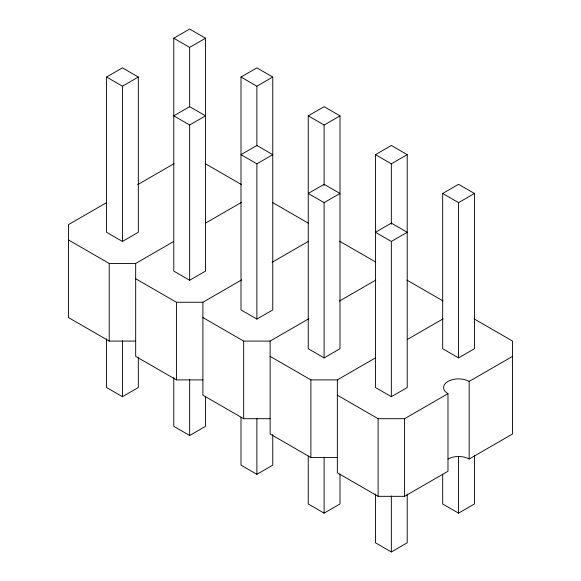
<?xml version="1.0" encoding="UTF-8"?>
<svg xmlns="http://www.w3.org/2000/svg" width="581" height="581" viewBox="0 0 581 581"><rect width="100%" height="100%" fill="white"/><g stroke="black" fill="none" stroke-linecap="round" stroke-linejoin="round"><path stroke-width="0.87" d="M106.555 77.033L122.438 67.861L138.314 77.033L138.314 232.284L122.438 241.449L106.555 232.284L106.555 77.033L122.438 86.199L138.314 77.033M173.784 38.215L189.66 29.05L205.543 38.215L205.543 271.095L189.66 280.26L173.784 271.095L173.784 38.215L189.66 47.388L205.543 38.215M241.006 77.033L256.889 67.861L272.765 77.033L272.765 309.905L256.889 319.078L241.006 309.905L241.006 77.033L256.889 86.199L272.765 77.033M189.66 125.009L205.543 115.844L189.66 106.672L173.784 115.844L189.66 125.009L189.66 280.26M106.425 202.711L68.442 224.644L68.442 317.546L109.206 341.076L135.671 341.076M137.675 184.671L174.104 163.639M308.235 115.844L324.111 106.672L339.994 115.844L339.994 348.716L324.111 357.889L308.235 348.716L308.235 115.844L324.111 125.009L339.994 115.844M256.889 163.82L272.765 154.655L256.889 145.49L241.006 154.655L256.889 163.82L256.889 319.078M68.442 239.924L109.206 263.454L135.671 263.454L173.646 241.529M205.674 223.039L241.326 202.449M375.457 154.655L391.34 145.49L407.216 154.655L407.216 387.527L391.34 396.7L375.457 387.527L375.457 154.655L391.34 163.82L407.216 154.655M324.111 202.638L339.994 193.466L324.111 184.3L308.235 193.466L324.111 202.638L324.111 357.889M135.671 278.735L176.428 302.265L202.892 302.265L241.652 279.889M272.126 262.3L308.555 241.268M442.686 193.466L458.562 184.3L474.445 193.466L474.445 348.716L458.562 357.889L442.686 348.716L442.686 193.466L458.562 202.638L474.445 193.466M106.555 338.788L106.555 387.534L122.438 396.7L138.314 387.534L138.314 357.743M391.34 241.449L407.216 232.277L391.34 223.111L375.457 232.277L391.34 241.449L391.34 396.7M202.892 317.546L243.657 341.076L270.121 341.076L308.874 318.7M339.348 301.111L375.776 280.078M173.784 377.606L173.784 426.345L189.66 435.51L205.543 426.345L205.543 396.562M270.121 356.356L310.879 379.887L337.343 379.887L375.326 357.961M407.354 339.471L443.005 318.889M241.006 417.318L241.006 465.156L256.889 474.328L272.765 465.156L272.765 434.465M337.343 395.174L378.108 418.705L404.572 418.705L447.98 393.642A14.975 8.642 0 0 1 447.98 381.419A14.975 8.642 0 0 1 469.15 381.419L512.558 356.356M308.235 456.129L308.235 503.967L324.111 513.139L339.994 503.967L339.994 474.183M337.343 379.887L337.343 472.796L378.108 496.327L404.572 496.327L447.98 471.271L447.98 393.642M447.98 459.041A14.975 8.642 0 0 1 469.15 459.041L512.558 433.985L512.558 341.076L474.147 318.904M375.457 494.039L375.457 542.785L391.34 551.95L407.216 542.785L407.216 494.039M442.686 474.183L442.686 503.967L458.562 513.139L474.445 503.967L474.445 455.228M135.671 263.454L135.671 356.356L176.428 379.894L202.892 379.894M202.892 302.265L202.892 395.174L243.657 418.705L270.121 418.705M270.121 341.076L270.121 433.985L310.879 457.516L337.343 457.516M205.246 163.653L241.304 184.475M272.474 202.464L308.526 223.286M339.696 241.282L375.754 262.096M406.925 280.093L442.976 300.907M469.15 381.419L469.15 459.041M458.562 202.638L458.562 357.889M458.562 456.274L458.562 513.139M404.572 418.705L404.572 496.327M391.34 163.82L391.34 224.302M391.34 495.985L391.34 551.95M378.108 418.705L378.108 496.327M324.111 125.009L324.111 185.484M324.111 457.174L324.111 513.139M310.879 379.887L310.879 457.516M256.889 86.199L256.889 145.773M256.889 418.364L256.889 474.328M243.657 341.076L243.657 418.705M189.66 47.388L189.66 106.962M189.66 379.553L189.66 435.51M176.428 302.265L176.428 379.894M122.438 86.199L122.438 241.449M122.438 340.742L122.438 396.7M109.206 263.454L109.206 341.076"/></g></svg>
